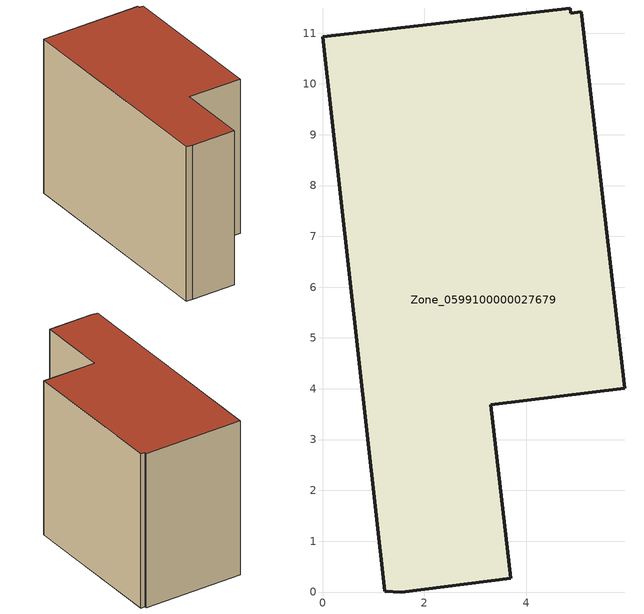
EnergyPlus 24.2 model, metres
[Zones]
Zone_0599100000027679
 floor ground (C_G): 4.87,11.5 4.88,11.39 5.08,11.42 5.94,4.01 3.3,3.69 3.7,0.27 1.54,0 1.22,0.01 0,10.93 z3.41
 wall outside (C_F): 1.54,0 3.7,0.27 3.3,3.69 5.94,4.01 5.08,11.42 4.88,11.39 4.87,11.5 0,10.93 1.22,0.01 1.54,0 z3.41:11.15
 roof outside (C_R): 4.88,11.39 4.87,11.5 0,10.93 1.22,0.01 1.54,0 3.7,0.27 3.3,3.69 5.94,4.01 5.08,11.42 z11.15
[BUILDING]
Pand.0599100000027679: North Axis=0; Terrain=City; Loads Convergence Tolerance Value=0.04; Temperature Convergence Tolerance Value=0.4; Solar Distribution=FullExterior; Maximum Number of Warmup Days=25; Minimum Number of Warmup Days=1
[Site:Location]
Rotterdam.The.Hague.AP_ZH_NLD Design_Conditions: Latitude=51.96; Longitude=4.45; Time Zone=1; Elevation=-4.5
[SITE:GROUNDTEMPERATURE:BUILDINGSURFACE]
18, 18, 18, 18, 18, 18, 18, 18, 18, 18, 18, 18
[MATERIAL] Thermal Absorptance=0.9; Solar Absorptance=0.7; Visible Absorptance=0.7
Name | Roughness | Thickness | Conductivity | Density | Specific Heat
G.TI.1946 | MediumSmooth | 0.15 | 1 | 540 | 1210
F.TI.1946 | Rough | 0.3 | 0.857143 | 1920 | 840
R.TI.1946 | MediumRough | 0.2 | 0.1 | 1500 | 1000
[CONSTRUCTION]
C_G: G.TI.1946
C_F: F.TI.1946
C_R: R.TI.1946
[ZONE]
Zone_0599100000027679: Type=1; Multiplier=1; Ceiling Height=Autocalculate; Volume=Autocalculate; Floor Area=autocalculate; Part of Total Floor Area=Yes
[ZONEINFILTRATION:DESIGNFLOWRATE]
Infil_Zone_0599100000027679: Zone or ZoneList or Space or SpaceList=Zone_0599100000027679; Schedule=AlwaysOn; Design Flow Rate Calculation Method=Flow/Area; Flow Rate per Floor Area=0.003; Constant Term Coefficient=1; Temperature Term Coefficient=0; Velocity Term Coefficient=0; Velocity Squared Term Coefficient=0
[HVACTEMPLATE:ZONE:IDEALLOADSAIRSYSTEM]
Zone_0599100000027679: Maximum Heating Supply Air Temperature=50; Minimum Cooling Supply Air Temperature=13; Maximum Heating Supply Air Humidity Ratio=0.0156; Minimum Cooling Supply Air Humidity Ratio=0.0077; Heating Limit=NoLimit; Cooling Limit=NoLimit; Dehumidification Control Type=ConstantSensibleHeatRatio; Cooling Sensible Heat Ratio=0.7; Dehumidification Setpoint=60; Humidification Control Type=None; Humidification Setpoint=30; Outdoor Air Method=None; Outdoor Air Flow Rate per Person=0.00944; Outdoor Air Flow Rate per Zone Floor Area=0; Outdoor Air Flow Rate per Zone=0; Demand Controlled Ventilation Type=None; Outdoor Air Economizer Type=NoEconomizer; Heat Recovery Type=None; Sensible Heat Recovery Effectiveness=0.7; Latent Heat Recovery Effectiveness=0.65
[ZONECONTROL:THERMOSTAT]
ThermostatControl_Zone_0599100000027679: Zone or ZoneList=Zone_0599100000027679; Control Type Schedule=DualSetpointControlType; Control 1=Thermostat_Zone_0599100000027679; Temperature Difference Between Cutout And Setpoint=0
[THERMOSTATSETPOINT:DUALSETPOINT]
Thermostat_Zone_0599100000027679: Heating Setpoint Temperature Schedule=HeatingSetpoint_Zone_0599100000027679; Cooling Setpoint Temperature Schedule=CoolingSetpoint_Zone_0599100000027679
[SCHEDULE:COMPACT]
HeatingSetpoint_Zone_0599100000027679: Through: 12/31, For: AllDays, Until: 24:00, 21
CoolingSetpoint_Zone_0599100000027679: Through: 12/31, For: AllDays, Until: 24:00, 24
DualSetpointControlType: Through: 12/31, For: AllDays, Until: 24:00, 4
AlwaysOn: Through: 12/31, For: AllDays, Until: 24:00, 1
